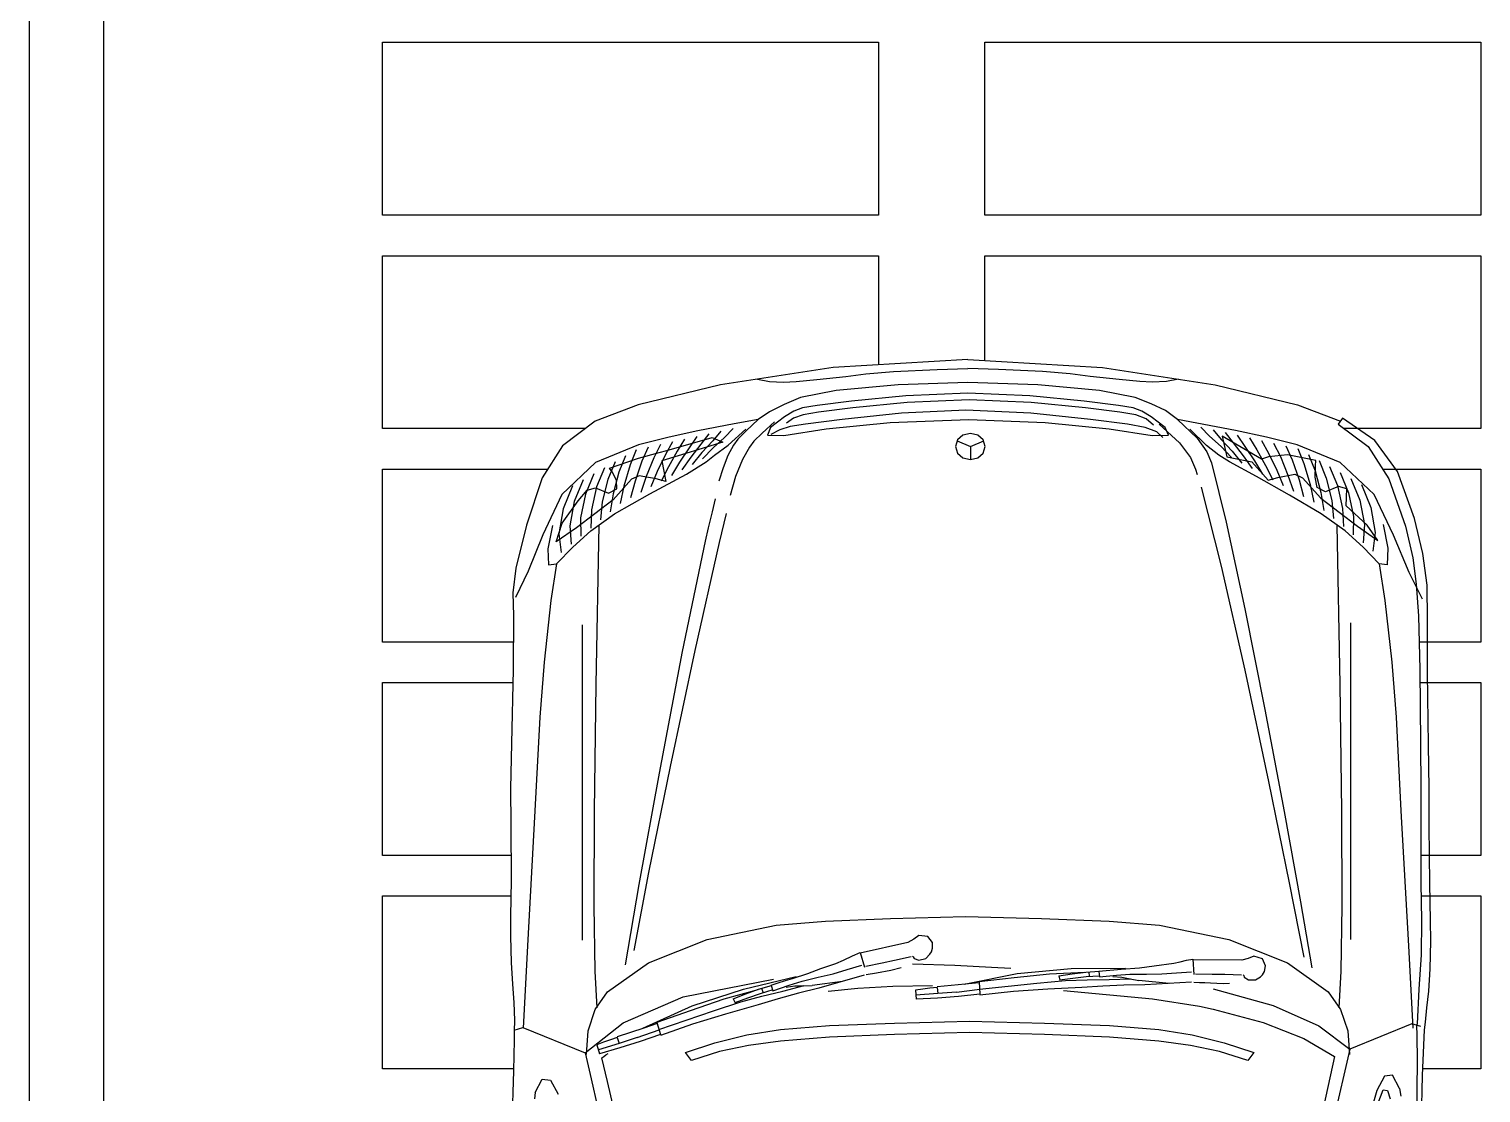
# Model space of a CAD drawing. Header units: millimetres. Extents: x 3923 to 4007, y 744 to 863.
# Drawn here: x 3950.91 to 3955.885, y 830.882 to 834.529 of the extents above; entities that cross this region are included whole.
import ezdxf

# ---------------------------------------------------------------- set-up
doc = ezdxf.new("R2010")
doc.units = ezdxf.units.MM
doc.layers.add('-HIDRO', color=8, linetype='Continuous')

# ---------------------------------------------------------------- blocks, each defined once
blk = doc.blocks.new('Austin Mini dessus')
at = {"color": 8, "flags": 128}
for points in [[(-0.2069, 3.765), (-0.1204, 3.7865)], [(-0.1204, 3.7865), (-0.0703, 3.7926)], [(-0.114, 3.7617), (-0.0609, 3.787)], [(-0.0703, 3.7926), (-0.0241, 3.7916)], [(-0.0241, 3.7916), (0.0842, 3.7922)], [(0.0842, 3.7922), (0.2332, 3.7952)], [(0.2332, 3.7952), (0.3237, 3.797)], [(0.3237, 3.797), (0.3971, 3.7966)], [(0.3971, 3.7966), (0.5088, 3.7962)], [(0.5088, 3.7962), (0.581, 3.797)], [(0.581, 3.797), (0.6212, 3.7976)], [(0.6212, 3.7976), (0.674, 3.7963)], [(0.674, 3.7963), (0.7177, 3.7934)], [(0.7177, 3.7934), (0.7547, 3.7905)], [(0.7547, 3.7905), (0.7913, 3.7892)], [(0.7913, 3.7892), (0.8117, 3.7899)], [(0.8107, 3.7898), (0.8054, 3.7722)], [(0.8117, 3.7899), (0.831, 3.7901)], [(0.831, 3.7901), (0.8924, 3.7915)], [(0.8924, 3.7915), (1.0016, 3.7949)], [(-0.302, 3.7337), (-0.2069, 3.765)], [(-0.1874, 3.7324), (-0.114, 3.7617)], [(0.18, 3.7384), (0.3684, 3.7483)], [(0.3684, 3.7483), (0.6405, 3.7634)], [(0.6405, 3.7634), (0.8064, 3.7721)], [(0.8054, 3.7722), (0.8566, 3.6469)], [(0.936, 3.7475), (0.9091, 3.7332)], [(0.936, 3.7475), (0.949, 3.7493)], [(-0.3667, 3.6929), (-0.302, 3.7337)], [(-0.269, 3.694), (-0.1874, 3.7324)], [(-0.2065, 3.713), (-0.1595, 3.7223)], [(-0.1595, 3.7223), (-0.127, 3.7206)], [(-0.127, 3.7206), (-0.1288, 3.7047)], [(-0.1288, 3.7047), (-0.0554, 3.7158)], [(-0.0554, 3.7158), (0.0688, 3.7297)], [(0.0688, 3.7297), (0.18, 3.7384)], [(0.9091, 3.7332), (0.9111, 3.717)], [(0.9111, 3.717), (0.9395, 3.7016)], [(-0.4163, 3.6266), (-0.3667, 3.6929)], [(-0.3332, 3.6261), (-0.269, 3.694)], [(-0.2862, 3.6722), (-0.24, 3.6915)], [(-0.2108, 3.6933), (-0.2557, 3.6613)], [(-0.24, 3.6915), (-0.1897, 3.6999)], [(-0.1734, 3.7051), (-0.2108, 3.6933)], [(-0.2018, 3.6646), (-0.1734, 3.7051)], [(-0.1897, 3.6999), (-0.152, 3.6952)], [(-0.1288, 3.7047), (-0.1629, 3.672)], [(-0.2983, 3.6509), (-0.2548, 3.669)], [(-0.2557, 3.6613), (-0.2776, 3.6432)], [(-0.2696, 3.6465), (-0.2217, 3.6563)], [(-0.2582, 3.5904), (-0.2018, 3.6646)], [(-0.2548, 3.669), (-0.2057, 3.6781)], [(-0.2217, 3.6563), (-0.1848, 3.6556)], [(-0.2057, 3.6781), (-0.1684, 3.6754)], [(-0.1629, 3.672), (-0.1958, 3.6357)], [(-0.4494, 3.54), (-0.4163, 3.6266)], [(-0.3103, 3.6295), (-0.2696, 3.6465)], [(-0.2844, 3.624), (-0.2378, 3.6344)], [(-0.2776, 3.6432), (-0.2819, 3.6262)], [(-0.2378, 3.6344), (-0.2012, 3.6358)], [(-0.1958, 3.6357), (-0.2299, 3.5876)], [(0.6296, 3.652), (-0.0059, 3.652)], [(0.1144, 3.6255), (0.369, 3.6287)], [(0.369, 3.6287), (0.5603, 3.6292)], [(0.5603, 3.6292), (0.6914, 3.6273)], [(0.6914, 3.6273), (0.7656, 3.6231)], [(0.769, 3.6265), (0.7337, 3.6018)], [(0.8118, 3.6411), (0.769, 3.6265)], [(0.8566, 3.6469), (0.7958, 3.5707)], [(0.8596, 3.6444), (0.8118, 3.6411)], [(0.8566, 3.6469), (0.909, 3.6348)], [(0.909, 3.6348), (1.0218, 3.609)], [(-0.3686, 3.5396), (-0.3332, 3.6261)], [(-0.3219, 3.5976), (-0.3417, 3.5395)], [(-0.3344, 3.5868), (-0.2992, 3.6015)], [(-0.3224, 3.6082), (-0.2844, 3.624)], [(-0.3144, 3.5923), (-0.3219, 3.5976)], [(-0.2992, 3.6015), (-0.2538, 3.6126)], [(-0.2819, 3.6262), (-0.2717, 3.5998)], [(-0.2717, 3.5998), (-0.28, 3.5832)], [(-0.2538, 3.6126), (-0.2177, 3.6161)], [(-0.2069, 3.6195), (0.1144, 3.6255)], [(0.7337, 3.6018), (0.675, 3.5196)], [(0.8299, 3.5961), (0.835, 3.6098)], [(0.835, 3.6098), (0.8402, 3.6233)], [(0.8372, 3.5784), (0.8502, 3.6203)], [(0.8402, 3.6233), (0.8582, 3.6183)], [(0.8462, 3.577), (0.8582, 3.6183)], [(0.8604, 3.6051), (0.8577, 3.6008)], [(0.8634, 3.6093), (0.8604, 3.6051)], [(0.8666, 3.6133), (0.8634, 3.6093)], [(0.9143, 3.6021), (0.8666, 3.6133)], [(1.0183, 3.578), (0.9143, 3.6021)], [(-0.3465, 3.5655), (-0.3139, 3.579)], [(-0.3287, 3.5566), (-0.2858, 3.5689)], [(-0.2975, 3.5839), (-0.3144, 3.5923)], [(-0.3139, 3.579), (-0.2698, 3.5907)], [(-0.2994, 3.5535), (-0.2582, 3.5904)], [(-0.28, 3.5832), (-0.2975, 3.5839)], [(-0.2858, 3.5689), (-0.2505, 3.5765)], [(-0.2299, 3.5876), (-0.2701, 3.5169)], [(-0.2698, 3.5907), (-0.2341, 3.5963)], [(0.7958, 3.5707), (0.7435, 3.4498)], [(0.8151, 3.5556), (0.8242, 3.5824)], [(0.8252, 3.5824), (0.8299, 3.5961)], [(0.8252, 3.5824), (0.8372, 3.5784)], [(0.8257, 3.5419), (0.8372, 3.5784)], [(0.8334, 3.5361), (0.8462, 3.577)], [(-0.4897, 3.3744), (-0.4494, 3.54)], [(-0.3843, 3.4776), (-0.3686, 3.5396)], [(-0.3585, 3.5441), (-0.3287, 3.5566)], [(-0.3417, 3.5395), (-0.3534, 3.4979)], [(-0.3356, 3.5327), (-0.2955, 3.5465)], [(-0.3066, 3.538), (-0.2994, 3.5535)], [(-0.2955, 3.5465), (-0.2617, 3.5558)], [(0.4929, 3.5192), (0.6502, 3.5491)], [(0.517, 3.5386), (0.6793, 3.5662)], [(0.8063, 3.5287), (0.8151, 3.5556)], [(0.8257, 3.5419), (0.8097, 3.4979)], [(-0.3639, 3.5197), (-0.3356, 3.5327)], [(-0.3424, 3.5089), (-0.3051, 3.524)], [(-0.3148, 3.5016), (-0.2843, 3.5144)], [(-0.2701, 3.5169), (-0.3098, 3.443)], [(-0.3001, 3.5036), (-0.3066, 3.538)], [(-0.3051, 3.524), (-0.273, 3.5351)], [(0.2791, 3.4759), (0.4929, 3.5192)], [(0.2925, 3.4981), (0.517, 3.5386)], [(0.675, 3.5196), (0.6278, 3.4015)], [(0.8067, 3.5309), (0.7615, 3.4315)], [(0.7972, 3.5019), (0.8063, 3.5287)], [(0.8192, 3.4954), (0.8334, 3.5361)], [(-0.3572, 3.4821), (-0.3836, 3.3914)], [(-0.3746, 3.4709), (-0.3493, 3.4851)], [(-0.374, 3.3698), (-0.3363, 3.4925)], [(-0.3693, 3.4953), (-0.3424, 3.5089)], [(-0.3534, 3.4979), (-0.3572, 3.4821)], [(-0.3493, 3.4851), (-0.3148, 3.5016)], [(-0.3363, 3.4925), (-0.2946, 3.4845)], [(-0.3244, 3.4792), (-0.2956, 3.4936)], [(-0.2946, 3.4845), (-0.3001, 3.5036)], [(0.0478, 3.4514), (0.2925, 3.4981)], [(0.7718, 3.4351), (0.7952, 3.5024)], [(0.8092, 3.4984), (0.7905, 3.4435)], [(0.7952, 3.5024), (0.8192, 3.4954)], [(0.7985, 3.4305), (0.8212, 3.4949)], [(-0.3968, 3.4202), (-0.3843, 3.4776)], [(-0.38, 3.4466), (-0.3561, 3.4613)], [(-0.363, 3.4375), (-0.3341, 3.4567)], [(-0.3561, 3.4613), (-0.3244, 3.4792)], [(-0.3437, 3.4343), (-0.3181, 3.4522)], [(-0.3341, 3.4567), (-0.3068, 3.4729)], [(-0.1749, 3.4052), (0.0478, 3.4514)], [(0.0453, 3.4261), (0.2791, 3.4759)], [(-0.3854, 3.4222), (-0.363, 3.4375)], [(-0.3698, 3.4136), (-0.3437, 3.4343)], [(-0.3534, 3.4119), (-0.3294, 3.4315)], [(-0.3098, 3.443), (-0.3346, 3.403)], [(-0.172, 3.3767), (0.0453, 3.4261)], [(0.7435, 3.4498), (0.7081, 3.2674)], [(0.7615, 3.4315), (0.7277, 3.3278)], [(0.7484, 3.3675), (0.7718, 3.4351)], [(0.7905, 3.4435), (0.7715, 3.3887)], [(0.7785, 3.3642), (0.7985, 3.4305)], [(0.8558, 3.4451), (0.8359, 3.3854)], [(0.8536, 3.3763), (0.8715, 3.4329)], [(0.8715, 3.4329), (0.8558, 3.4451)], [(-0.4112, 3.3468), (-0.3968, 3.4202)], [(-0.3908, 3.3978), (-0.3698, 3.4136)], [(-0.3767, 3.3898), (-0.3534, 3.4119)], [(-0.363, 3.3894), (-0.3407, 3.4108)], [(-0.3346, 3.403), (-0.3481, 3.3863)], [(-0.2335, 3.3912), (-0.2013, 3.399)], [(-0.2013, 3.399), (-0.1749, 3.4052)], [(0.6278, 3.4015), (0.5988, 3.2619)], [(-0.5243, 3.1472), (-0.4897, 3.3744)], [(-0.4015, 3.349), (-0.3836, 3.366)], [(-0.3961, 3.3734), (-0.3767, 3.3898)], [(-0.3836, 3.3914), (-0.374, 3.3698)], [(-0.3836, 3.366), (-0.363, 3.3894)], [(-0.3481, 3.3863), (-0.3679, 3.3589)], [(-0.347, 3.3593), (-0.3226, 3.369)], [(-0.3226, 3.369), (-0.2958, 3.3774)], [(-0.2599, 3.3851), (-0.2335, 3.3912)], [(-0.2307, 3.363), (-0.2112, 3.3675)], [(-0.2112, 3.3675), (-0.1915, 3.3721)], [(-0.1915, 3.3721), (-0.172, 3.3767)], [(0.7293, 3.299), (0.7484, 3.3675)], [(0.7715, 3.3887), (0.7537, 3.3335)], [(0.7597, 3.2985), (0.7785, 3.3642)], [(0.8359, 3.3854), (0.8202, 3.3211)], [(0.8415, 3.3179), (0.8536, 3.3763)], [(-0.4198, 3.2983), (-0.4112, 3.3468)], [(-0.3679, 3.3589), (-0.4003, 3.3232)], [(-0.397, 3.3226), (-0.3805, 3.3391)], [(-0.3805, 3.3391), (-0.3683, 3.348)], [(-0.3683, 3.348), (-0.347, 3.3593)], [(-0.339, 3.3298), (-0.3048, 3.3438)], [(-0.3048, 3.3438), (-0.2667, 3.355)], [(0.7472, 3.3485), (0.7374, 3.3232)], [(0.7462, 3.3202), (0.7557, 3.3455)], [(0.7472, 3.3485), (0.7557, 3.345)], [(-0.4198, 3.2983), (-0.397, 3.3226)], [(-0.3926, 3.2902), (-0.3764, 3.3069)], [(-0.3764, 3.3069), (-0.3644, 3.3161)], [(-0.3644, 3.3161), (-0.339, 3.3298)], [(0.7277, 3.3278), (0.7023, 3.2216)], [(0.7374, 3.3232), (0.728, 3.2975)], [(0.7371, 3.2944), (0.7462, 3.3202)], [(0.7537, 3.3335), (0.7422, 3.2911)], [(0.8202, 3.3211), (0.8092, 3.2537)], [(0.8325, 3.2537), (0.8415, 3.3179)], [(-0.5014, 3.3001), (-0.4965, 3.2759)], [(-0.4965, 3.2759), (-0.4951, 3.2474)], [(-0.4498, 3.2462), (-0.435, 3.2757)], [(-0.435, 3.2757), (-0.4198, 3.2983)], [(-0.415, 3.2655), (-0.3926, 3.2902)], [(-0.4036, 3.2735), (-0.3881, 3.2799)], [(-0.3881, 3.2799), (-0.3879, 3.2469)], [(0.728, 3.2975), (0.7203, 3.2716)], [(0.7263, 3.2915), (0.7353, 3.2885)], [(0.7293, 3.2686), (0.7371, 3.2944)], [(0.7422, 3.2911), (0.7318, 3.2485)], [(0.7478, 3.258), (0.7597, 3.2985)], [(-0.4951, 3.2474), (-0.4961, 3.222)], [(-0.4251, 3.2451), (-0.4036, 3.2735)], [(-0.4054, 3.2337), (-0.3992, 3.255)], [(-0.3879, 3.2469), (-0.4009, 3.1615)], [(-0.3992, 3.255), (-0.3897, 3.273)], [(0.5988, 3.2619), (0.5909, 3.1628)], [(0.7153, 3.258), (0.7105, 3.2437)], [(0.7198, 3.2721), (0.7153, 3.258)], [(0.7313, 3.2686), (0.72, 3.2361)], [(0.7208, 3.2721), (0.7313, 3.2686)], [(0.7318, 3.2485), (0.7208, 3.2061)], [(0.7361, 3.2172), (0.7478, 3.258)], [(0.8092, 3.2537), (0.8014, 3.1546)], [(0.8246, 3.1546), (0.8325, 3.2537)], [(-0.4961, 3.222), (-0.5002, 3.1805)], [(-0.4642, 3.2131), (-0.4498, 3.2462)], [(-0.4433, 3.2092), (-0.4368, 3.2263)], [(-0.4368, 3.2263), (-0.4251, 3.2451)], [(-0.4292, 3.2081), (-0.4223, 3.2271)], [(-0.4223, 3.2271), (-0.4123, 3.2411)], [(-0.4102, 3.2033), (-0.4054, 3.2337)], [(0.7063, 3.2296), (0.6964, 3.1985)], [(0.7105, 3.2437), (0.7063, 3.2296)], [(0.72, 3.2361), (0.7116, 3.2101)], [(0.7215, 3.2248), (0.721, 3.2072)], [(0.7243, 3.2421), (0.7215, 3.2248)], [(0.7263, 3.1761), (0.7361, 3.2172)], [(-0.4783, 3.1411), (-0.4642, 3.2131)], [(-0.4482, 3.1794), (-0.4433, 3.2092)], [(-0.4345, 3.1767), (-0.4292, 3.2081)], [(-0.42, 3.129), (-0.4102, 3.2033)], [(0.6964, 3.1985), (0.6864, 3.1723)], [(0.7116, 3.2101), (0.7041, 3.1774)], [(0.7123, 3.1286), (0.7203, 3.1896)], [(0.721, 3.2072), (0.7203, 3.1896)], [(-0.5002, 3.1805), (-0.5068, 3.1221)], [(-0.457, 3.1102), (-0.4482, 3.1794)], [(-0.4433, 3.1075), (-0.4345, 3.1767)], [(-0.4009, 3.1615), (-0.4139, 3.0323)], [(0.5909, 3.1628), (0.5858, 3.0317)], [(0.6864, 3.1723), (0.6761, 3.1418)], [(0.7041, 3.1774), (0.6969, 3.1476)], [(0.6998, 3.0852), (0.7263, 3.1761)], [(-0.5405, 2.876), (-0.5243, 3.1472)], [(-0.4897, 3.0166), (-0.4783, 3.1411)], [(0.6761, 3.1418), (0.6698, 3.1266)], [(0.6969, 3.1476), (0.6884, 3.1193)], [(0.7318, 3.1572), (0.726, 3.0977)], [(0.8014, 3.1546), (0.7962, 3.0235)], [(0.8194, 3.0235), (0.8246, 3.1546)], [(-0.5068, 3.1221), (-0.5121, 3.0818)], [(-0.4678, 3.0008), (-0.457, 3.1102)], [(-0.4541, 2.9981), (-0.4433, 3.1075)], [(-0.4326, 3.01), (-0.42, 3.129)], [(0.6607, 3.1082), (0.6538, 3.0932)], [(0.6698, 3.1266), (0.6607, 3.1082)], [(0.6884, 3.1193), (0.6795, 3.0899)], [(-0.5121, 3.0818), (-0.5164, 3.0261)], [(0.6338, 2.997), (0.6553, 3.0927)], [(0.6538, 3.0932), (0.6836, 3.0845)], [(0.6818, 3.0817), (0.6747, 3.0485)], [(0.6957, 3.0601), (0.6993, 3.0807)], [(0.726, 3.0977), (0.7219, 3.0275)], [(0.6747, 3.0485), (0.6693, 3.0237)], [(0.6902, 3.0313), (0.6957, 3.0601)], [(-0.5164, 3.0261), (-0.5207, 2.9376)], [(-0.4943, 2.876), (-0.4897, 3.0166)], [(-0.4139, 3.0323), (-0.4198, 2.8742)], [(0.5858, 3.0317), (0.5818, 2.8809)], [(0.6693, 3.0237), (0.6625, 2.9905)], [(0.6853, 3.0102), (0.6902, 3.0313)], [(0.7219, 3.0275), (0.7205, 2.9476)], [(0.7962, 3.0235), (0.7923, 2.8727)], [(0.8155, 2.8727), (0.8194, 3.0235)], [(-0.473, 2.876), (-0.4678, 3.0008)], [(-0.4594, 2.8733), (-0.4541, 2.9981)], [(-0.4389, 2.8801), (-0.4326, 3.01)], [(0.6202, 2.9747), (0.6273, 2.9847)], [(0.6273, 2.9847), (0.6338, 2.997)], [(0.6618, 2.9878), (0.6631, 2.986)], [(0.6631, 2.986), (0.6661, 2.9845)], [(0.6661, 2.9845), (0.6693, 2.9748)], [(0.677, 2.9877), (0.6796, 2.9022)], [(0.6221, 2.9567), (0.6202, 2.9747)], [(0.6341, 2.9475), (0.6221, 2.9567)], [(0.6662, 2.9608), (0.6577, 2.9524)], [(0.6693, 2.9748), (0.6662, 2.9608)], [(0.7259, 2.9524), (0.7277, 2.9669)], [(0.7277, 2.9669), (0.7297, 2.9812)], [(0.7297, 2.9812), (0.7484, 2.9804)], [(0.7369, 2.9367), (0.7402, 2.9806)], [(0.7461, 2.9374), (0.7484, 2.9804)], [(-0.5207, 2.9376), (-0.5227, 2.876)], [(0.6455, 2.9473), (0.6341, 2.9475)], [(0.6529, 2.9495), (0.6455, 2.9473)], [(0.6577, 2.9524), (0.6529, 2.9495)], [(0.7205, 2.9096), (0.7234, 2.9377)], [(0.7244, 2.9379), (0.7259, 2.9524)], [(0.7244, 2.9379), (0.7369, 2.9367)], [(0.7339, 2.8986), (0.7369, 2.9367)], [(0.7427, 2.8947), (0.7461, 2.9374)], [(-0.3881, 2.8859), (-0.3786, 2.8967)], [(-0.3786, 2.8967), (-0.3653, 2.9008)], [(-0.3767, 2.8977), (-0.3653, 2.8708)], [(-0.3653, 2.9008), (-0.352, 2.8967)], [(-0.352, 2.8967), (-0.3425, 2.8859)], [(0.6796, 2.9022), (0.6837, 2.8284)], [(0.718, 2.8814), (0.7205, 2.9096)], [(0.7339, 2.8986), (0.7283, 2.8522)], [(-0.5405, 2.876), (-0.5243, 2.6047)], [(-0.5207, 2.8143), (-0.5227, 2.876)], [(-0.4897, 2.7353), (-0.4943, 2.876)], [(-0.4678, 2.7512), (-0.473, 2.876)], [(-0.4541, 2.7484), (-0.4594, 2.8733)], [(-0.4326, 2.7495), (-0.4389, 2.8801)], [(-0.4198, 2.8742), (-0.4139, 2.72)], [(-0.3917, 2.8708), (-0.3881, 2.8859)], [(-0.3881, 2.8557), (-0.3917, 2.8708)], [(-0.3653, 2.8708), (-0.3767, 2.844)], [(-0.3653, 2.8708), (-0.3389, 2.8708)], [(-0.3425, 2.8859), (-0.3389, 2.8708)], [(-0.3389, 2.8708), (-0.3425, 2.8557)], [(0.5818, 2.8809), (0.5858, 2.7275)], [(0.7179, 2.8836), (0.6962, 2.7767)], [(0.7152, 2.8533), (0.718, 2.8814)], [(0.7381, 2.8519), (0.7427, 2.8947)], [(0.7923, 2.8727), (0.7962, 2.7218)], [(0.8194, 2.7218), (0.8155, 2.8727)], [(-0.3786, 2.845), (-0.3881, 2.8557)], [(-0.3653, 2.8409), (-0.3786, 2.845)], [(-0.352, 2.845), (-0.3653, 2.8409)], [(-0.3425, 2.8557), (-0.352, 2.845)], [(0.7054, 2.7825), (0.7131, 2.8533)], [(0.7131, 2.8533), (0.7381, 2.8519)], [(0.7277, 2.8526), (0.7218, 2.7949)], [(0.7325, 2.784), (0.7401, 2.8518)], [(-0.5164, 2.7259), (-0.5207, 2.8143)], [(0.6837, 2.8284), (0.6857, 2.7893)], [(0.6979, 2.7113), (0.7054, 2.7825)], [(0.7218, 2.7949), (0.7156, 2.7372)], [(0.7279, 2.7148), (0.7325, 2.784)], [(-0.457, 2.6417), (-0.4678, 2.7512)], [(-0.42, 2.6293), (-0.4326, 2.7495)], [(0.6962, 2.7767), (0.6866, 2.668)], [(-0.5121, 2.6701), (-0.5164, 2.7259)], [(-0.4783, 2.6109), (-0.4897, 2.7353)], [(-0.4433, 2.639), (-0.4541, 2.7484)], [(-0.4139, 2.72), (-0.4009, 2.5911)], [(0.5858, 2.7275), (0.5909, 2.5917)], [(0.7156, 2.7372), (0.7107, 2.6794)], [(0.7962, 2.7218), (0.8014, 2.5907)], [(0.8246, 2.5907), (0.8194, 2.7218)], [(0.6946, 2.6403), (0.6979, 2.7113)], [(0.701, 2.6926), (0.6971, 2.6657)], [(0.701, 2.6926), (0.7101, 2.6911)], [(0.7063, 2.6647), (0.71, 2.6915)], [(0.7244, 2.6467), (0.7279, 2.7148)], [(-0.5068, 2.6299), (-0.5121, 2.6701)], [(0.6866, 2.668), (0.6857, 2.5588)], [(0.6971, 2.6657), (0.6937, 2.6386)], [(0.7033, 2.6376), (0.7063, 2.6647)], [(0.7107, 2.6794), (0.709, 2.6356)], [(0.731, 2.6835), (0.7474, 2.5042)], [(-0.4482, 2.5725), (-0.457, 2.6417)], [(-0.4345, 2.5698), (-0.4433, 2.639)], [(0.6937, 2.6386), (0.692, 2.6115)], [(0.6934, 2.6323), (0.7028, 2.6314)], [(0.7015, 2.6106), (0.7033, 2.6376)], [(0.709, 2.6356), (0.7085, 2.5917)], [(0.7219, 2.6045), (0.7244, 2.6467)], [(-0.5243, 2.6047), (-0.4897, 2.3776)], [(-0.5002, 2.5714), (-0.5068, 2.6299)], [(-0.4642, 2.5388), (-0.4783, 2.6109)], [(-0.4102, 2.5543), (-0.42, 2.6293)], [(0.6914, 2.6119), (0.6903, 2.5972)], [(0.6924, 2.6121), (0.7034, 2.6111)], [(0.7034, 2.6111), (0.6997, 2.5769)], [(0.7197, 2.5621), (0.7219, 2.6045)], [(-0.4009, 2.5911), (-0.3879, 2.5051)], [(0.5909, 2.5917), (0.5988, 2.49)], [(0.689, 2.5822), (0.6878, 2.5675)], [(0.6903, 2.5972), (0.689, 2.5822)], [(0.6997, 2.5769), (0.6975, 2.5497)], [(0.7026, 2.5837), (0.7038, 2.5662)], [(0.7085, 2.5917), (0.7072, 2.5478)], [(0.8014, 2.5907), (0.8092, 2.4916)], [(0.8325, 2.4916), (0.8246, 2.5907)], [(-0.4961, 2.5299), (-0.5002, 2.5714)], [(-0.4433, 2.5428), (-0.4482, 2.5725)], [(-0.429, 2.5374), (-0.4345, 2.5698)], [(-0.4038, 2.5192), (-0.4102, 2.5543)], [(0.6878, 2.5675), (0.6847, 2.5306)], [(0.6975, 2.5497), (0.6975, 2.5161)], [(0.7038, 2.5662), (0.7072, 2.5489)], [(0.7072, 2.5489), (0.7105, 2.5317)], [(0.7193, 2.5199), (0.7197, 2.5621)], [(-0.4951, 2.5046), (-0.4961, 2.5299)], [(-0.4511, 2.5067), (-0.4642, 2.5388)], [(-0.4368, 2.5257), (-0.4433, 2.5428)], [(-0.4251, 2.5069), (-0.4368, 2.5257)], [(-0.4211, 2.5171), (-0.429, 2.5374)], [(-0.4082, 2.5023), (-0.4211, 2.5171)], [(-0.3951, 2.4956), (-0.4038, 2.5192)], [(0.6847, 2.5306), (0.6807, 2.5008)], [(0.6975, 2.5161), (0.6972, 2.4854)], [(0.7164, 2.4705), (0.7105, 2.5317)], [(0.714, 2.4253), (0.7193, 2.5199)], [(-0.4965, 2.4761), (-0.4951, 2.5046)], [(-0.4377, 2.4782), (-0.4511, 2.5067)], [(-0.4036, 2.4784), (-0.4251, 2.5069)], [(-0.4106, 2.4907), (-0.373, 2.4496)], [(-0.3837, 2.4832), (-0.3951, 2.4956)], [(-0.3879, 2.5051), (-0.3881, 2.472)], [(0.5988, 2.49), (0.6278, 2.3505)], [(0.6807, 2.5008), (0.6754, 2.4613)], [(0.7474, 2.5042), (0.7622, 2.4097)], [(0.8092, 2.4916), (0.8202, 2.4242)], [(0.8415, 2.4274), (0.8325, 2.4916)], [(-0.5014, 2.4519), (-0.4965, 2.4761)], [(-0.4198, 2.4536), (-0.4377, 2.4782)], [(-0.3881, 2.472), (-0.4036, 2.4784)], [(0.6754, 2.4613), (0.673, 2.4486)], [(0.6972, 2.4854), (0.6952, 2.456)], [(-0.4198, 2.4536), (-0.3822, 2.4143)], [(-0.4126, 2.4151), (-0.4198, 2.4536)], [(-0.3677, 2.3955), (-0.4003, 2.4288)], [(-0.373, 2.4496), (-0.3435, 2.4277)], [(-0.3435, 2.4277), (-0.32, 2.4176)], [(0.6699, 2.4354), (0.6674, 2.4227)], [(0.673, 2.4486), (0.6699, 2.4354)], [(0.6952, 2.456), (0.6932, 2.4254)], [(-0.3975, 2.3367), (-0.4126, 2.4151)], [(-0.4043, 2.4065), (-0.3863, 2.3895)], [(-0.3822, 2.4143), (-0.3546, 2.3944)], [(-0.32, 2.4176), (-0.3092, 2.4141)], [(-0.2838, 2.4064), (-0.1243, 2.3655)], [(0.6674, 2.4227), (0.6984, 2.421)], [(0.6695, 2.3245), (0.669, 2.4226)], [(0.6972, 2.4178), (0.6978, 2.3839)], [(0.715, 2.4096), (0.7145, 2.4208)], [(0.7153, 2.3984), (0.715, 2.4096)], [(0.7156, 2.3872), (0.7153, 2.3984)], [(0.7622, 2.4097), (0.7686, 2.3821)], [(0.8202, 2.4242), (0.8359, 2.3599)], [(0.8536, 2.369), (0.8415, 2.4274)], [(-0.4897, 2.3776), (-0.4494, 2.2119)], [(-0.3989, 2.3821), (-0.3794, 2.3657)], [(-0.3863, 2.3895), (-0.3657, 2.3661)], [(-0.3478, 2.3704), (-0.3677, 2.3955)], [(-0.3546, 2.3944), (-0.3323, 2.3856)], [(-0.3346, 2.3489), (-0.3478, 2.3704)], [(-0.3323, 2.3856), (-0.2128, 2.3556)], [(0.6978, 2.3839), (0.6981, 2.3586)], [(0.7163, 2.3745), (0.7156, 2.3872)], [(0.717, 2.3616), (0.7163, 2.3745)], [(0.7276, 2.3821), (0.761, 2.261)], [(0.7686, 2.3821), (0.7952, 2.2812)], [(0.8715, 2.3124), (0.8536, 2.369)], [(-0.3935, 2.3577), (-0.3726, 2.3419)], [(-0.3864, 2.3641), (-0.3443, 2.3544)], [(-0.3402, 2.2847), (-0.3864, 2.3641)], [(-0.3794, 2.3657), (-0.3561, 2.3436)], [(-0.3726, 2.3419), (-0.3464, 2.3212)], [(-0.3657, 2.3661), (-0.3434, 2.3447)], [(-0.3561, 2.3436), (-0.3321, 2.324)], [(-0.3443, 2.3544), (-0.3348, 2.3038)], [(-0.3048, 2.2947), (-0.3346, 2.3489)], [(-0.2128, 2.3556), (-0.0386, 2.3181)], [(-0.1243, 2.3655), (0.085, 2.3182)], [(0.6278, 2.3505), (0.675, 2.2324)], [(0.6981, 2.3586), (0.6989, 2.3247)], [(0.7167, 2.349), (0.717, 2.3616)], [(0.8359, 2.3599), (0.8558, 2.3002)], [(-0.3843, 2.2744), (-0.3975, 2.3367)], [(-0.3881, 2.3334), (-0.3657, 2.3181)], [(-0.3657, 2.3181), (-0.3368, 2.2988)], [(-0.3464, 2.3212), (-0.3209, 2.3033)], [(-0.0386, 2.3181), (0.1643, 2.2777)], [(0.085, 2.3182), (0.3093, 2.2706)], [(0.6613, 2.2997), (0.6659, 2.3111)], [(0.6659, 2.3111), (0.6695, 2.3245)], [(0.6989, 2.3218), (0.7006, 2.3204)], [(0.7006, 2.3204), (0.7038, 2.3197)], [(0.7038, 2.3197), (0.7091, 2.3109)], [(0.7091, 2.3109), (0.7093, 2.2966)], [(0.8558, 2.3002), (0.8715, 2.3124)], [(-0.3827, 2.309), (-0.3589, 2.2942)], [(-0.3774, 2.2846), (-0.352, 2.2704)], [(-0.3589, 2.2942), (-0.3272, 2.2763)], [(-0.3449, 2.2704), (-0.3402, 2.2847)], [(-0.3368, 2.2988), (-0.3096, 2.2826)], [(-0.3348, 2.3038), (-0.2973, 2.271)], [(-0.2675, 2.228), (-0.3048, 2.2947)], [(0.6672, 2.2826), (0.6613, 2.2997)], [(0.6809, 2.2764), (0.6672, 2.2826)], [(0.6988, 2.2826), (0.6921, 2.2787)], [(0.7029, 2.2864), (0.6988, 2.2826)], [(0.7093, 2.2966), (0.7029, 2.2864)], [(-0.3686, 2.2124), (-0.3843, 2.2744)], [(-0.372, 2.2602), (-0.3452, 2.2466)], [(-0.352, 2.2704), (-0.3175, 2.2539)], [(-0.3489, 2.2319), (-0.3449, 2.2704)], [(-0.3272, 2.2763), (-0.2983, 2.2619)], [(-0.3175, 2.2539), (-0.287, 2.2412)], [(-0.2973, 2.271), (-0.3028, 2.2519)], [(0.1643, 2.2777), (0.3699, 2.2387)], [(0.3093, 2.2706), (0.5139, 2.2288)], [(0.6921, 2.2787), (0.6809, 2.2764)], [(0.761, 2.261), (0.8021, 2.1691)], [(0.7952, 2.2812), (0.8271, 2.1996)], [(-0.3666, 2.2358), (-0.3383, 2.2228)], [(-0.3375, 2.1754), (-0.3489, 2.2319)], [(-0.3452, 2.2466), (-0.3079, 2.2315)], [(-0.3383, 2.2228), (-0.2982, 2.209)], [(-0.3028, 2.2519), (-0.3094, 2.2175)], [(-0.3079, 2.2315), (-0.2757, 2.2204)], [(-0.2299, 2.1644), (-0.2675, 2.228)], [(0.3699, 2.2387), (0.552, 2.2057)], [(0.5139, 2.2288), (0.6638, 2.199)], [(0.675, 2.2324), (0.7337, 2.1502)], [(0.8634, 2.1376), (1.3706, 2.2486)], [(-0.4494, 2.2119), (-0.4163, 2.1254)], [(-0.3332, 2.1259), (-0.3686, 2.2124)], [(-0.3612, 2.2114), (-0.3315, 2.199)], [(-0.3315, 2.199), (-0.2886, 2.1866)], [(-0.3094, 2.2175), (-0.3021, 2.202)], [(-0.3021, 2.202), (-0.261, 2.1651)], [(-0.2982, 2.209), (-0.2645, 2.1997)], [(0.552, 2.2057), (0.6848, 2.1831)], [(0.8271, 2.1996), (0.8634, 2.1376)], [(-0.3492, 2.1901), (-0.3167, 2.1765)], [(-0.3267, 2.1761), (-0.3375, 2.1754)], [(-0.3372, 2.1687), (-0.3019, 2.154)], [(-0.3036, 2.1762), (-0.3267, 2.1761)], [(-0.3167, 2.1765), (-0.2725, 2.1648)], [(-0.2827, 2.1724), (-0.3036, 2.1762)], [(-0.2886, 2.1866), (-0.2532, 2.179)], [(-0.2744, 2.1557), (-0.2827, 2.1724)], [(-0.2725, 2.1648), (-0.2368, 2.1592)], [(-0.261, 2.1651), (-0.2046, 2.0909)], [(-0.1958, 2.1163), (-0.2299, 2.1644)], [(0.8021, 2.1691), (0.849, 2.1068)], [(-0.3251, 2.1474), (-0.2871, 2.1315)], [(-0.3019, 2.154), (-0.2565, 2.1429)], [(-0.2847, 2.1294), (-0.2744, 2.1557)], [(-0.2565, 2.1429), (-0.2204, 2.1395)], [(0.7337, 2.1502), (0.769, 2.1254)], [(0.9014, 2.1189), (1.0142, 2.1447)], [(-0.4226, 2.1216), (-0.4101, 2.1302)], [(-0.3778, 2.0561), (-0.4226, 2.1216)], [(-0.4101, 2.1302), (-0.3656, 2.0699)], [(-0.269, 2.0579), (-0.3332, 2.1259)], [(-0.3131, 2.126), (-0.2723, 2.109)], [(-0.2871, 2.1315), (-0.2405, 2.1211)], [(-0.2803, 2.1124), (-0.2847, 2.1294)], [(-0.2456, 2.1137), (-0.2803, 2.1124)], [(-0.2723, 2.109), (-0.2245, 2.0993)], [(-0.2071, 2.072), (-0.2456, 2.1137)], [(-0.2405, 2.1211), (-0.204, 2.1197)], [(-0.2069, 2.1325), (0.1144, 2.1265)], [(-0.1629, 2.08), (-0.1958, 2.1163)], [(0.1144, 2.1265), (0.369, 2.1233)], [(0.369, 2.1233), (0.5603, 2.1227)], [(0.5603, 2.1227), (0.6914, 2.1247)], [(0.6914, 2.1247), (0.7656, 2.1289)], [(0.769, 2.1254), (0.8118, 2.1109)], [(0.7979, 1.9816), (0.849, 2.1068)], [(0.8118, 2.1109), (0.8596, 2.1076)], [(0.849, 2.1068), (0.9014, 2.1189)], [(-0.301, 2.1047), (-0.2575, 2.0865)], [(-0.289, 2.0833), (-0.2428, 2.064)], [(-0.2575, 2.0865), (-0.2084, 2.0774)], [(-0.2245, 2.0993), (-0.1876, 2.0999)], [(-0.2084, 2.0774), (-0.1711, 2.0801)], [(-0.2046, 2.0909), (-0.1762, 2.0504)], [(-0.1288, 2.0473), (-0.1629, 2.08)], [(0.6276, 2.1045), (-0.0104, 2.1045)], [(-0.3153, 2.0107), (-0.3778, 2.0561)], [(-0.3656, 2.0699), (-0.3005, 2.0279)], [(-0.1866, 2.0184), (-0.269, 2.0579)], [(-0.2428, 2.064), (-0.1924, 2.0556)], [(-0.1762, 2.0504), (-0.2071, 2.072)], [(-0.1924, 2.0556), (-0.1547, 2.0604)], [(-0.1288, 2.0473), (-0.0554, 2.0362)], [(-0.1273, 2.0313), (-0.1288, 2.0473)], [(0.9036, 2.0367), (0.932, 2.0521)], [(0.959, 2.0503), (0.9308, 2.0393)], [(0.932, 2.0521), (0.9769, 2.0648)], [(-0.3005, 2.0279), (-0.2047, 1.9948)], [(-0.2082, 2.0394), (-0.1605, 2.0298)], [(-0.1118, 1.9868), (-0.1866, 2.0184)], [(-0.1605, 2.0298), (-0.1273, 2.0313)], [(-0.0554, 2.0362), (0.0688, 2.0223)], [(0.0688, 2.0223), (0.18, 2.0136)], [(0.9015, 2.0205), (0.9036, 2.0367)], [(0.9284, 2.0063), (0.9015, 2.0205)], [(0.9308, 2.0393), (0.932, 2.031)], [(0.932, 2.031), (0.9488, 2.0255)], [(-0.2203, 1.9763), (-0.3153, 2.0107)], [(-0.2047, 1.9948), (-0.141, 1.9797)], [(0.18, 2.0136), (0.3684, 2.0036)], [(0.3684, 2.0036), (0.6405, 1.9886)], [(0.9284, 2.0063), (0.9435, 2.0041)], [(-0.1499, 1.9594), (-0.2203, 1.9763)], [(-0.141, 1.9797), (-0.088, 1.9728)], [(-0.0578, 1.9603), (-0.1118, 1.9868)], [(-0.088, 1.9728), (-0.0243, 1.9685)], [(-0.0243, 1.9685), (0.084, 1.9658)], [(0.084, 1.9658), (0.2331, 1.9643)], [(0.2331, 1.9643), (0.3237, 1.9638)], [(0.3237, 1.9638), (0.3991, 1.9639)], [(0.3991, 1.9639), (0.5144, 1.9637)], [(0.5144, 1.9637), (0.5887, 1.9626)], [(0.5887, 1.9626), (0.6591, 1.9627)], [(0.6405, 1.9886), (0.8064, 1.9798)], [(0.6591, 1.9627), (0.7278, 1.9679)], [(0.7278, 1.9679), (0.7981, 1.971)], [(0.8032, 1.9639), (0.7979, 1.9816)], [(0.7981, 1.971), (0.7996, 1.9716)], [(0.7996, 1.9716), (0.8012, 1.972)], [(0.8012, 1.972), (0.803, 1.9721)], [(0.803, 1.9721), (0.8187, 1.9717)], [(0.8187, 1.9717), (0.8745, 1.9713)], [(0.902, 1.9603), (0.8406, 1.9574)], [(0.8745, 1.9713), (0.9836, 1.9722)], [(0.9918, 1.9626), (0.902, 1.9603)], [(-0.0857, 1.9511), (-0.1499, 1.9594)], [(-0.0153, 1.9503), (-0.0857, 1.9511)], [(0.0907, 1.9502), (-0.0153, 1.9503)], [(0.2354, 1.9481), (0.0907, 1.9502)], [(0.3237, 1.9468), (0.2354, 1.9481)], [(0.3994, 1.9465), (0.3237, 1.9468)], [(0.5154, 1.9455), (0.3994, 1.9465)], [(0.5899, 1.9439), (0.5154, 1.9455)], [(0.6316, 1.9433), (0.5899, 1.9439)], [(0.6869, 1.9446), (0.6316, 1.9433)], [(0.7321, 1.9476), (0.6869, 1.9446)], [(0.7655, 1.9512), (0.7321, 1.9476)], [(0.7946, 1.9543), (0.7655, 1.9512)], [(0.8101, 1.9559), (0.7946, 1.9543)], [(0.8406, 1.9574), (0.8101, 1.9559)]]:
    blk.add_lwpolyline(points, dxfattribs=at)

msp = doc.modelspace()

# ---------------------------------------------------------------- linework, layer by layer
at = {"layer": '-HIDRO'}
for p, q in [((3950.9099, 860.5143), (3950.9099, 817.9893)), ((3951.1651, 860.2592), (3951.1651, 818.7548))]:
    msp.add_line(p, q, dxfattribs=at)
at = {"layer": '-HIDRO', "linetype": 'Continuous'}
for points in [[(3953.82, 834.4833), (3953.82, 833.8908), (3952.1207, 833.8908), (3952.1207, 834.4833)], [(3955.8847, 834.4833), (3955.8847, 833.8908), (3954.1853, 833.8908), (3954.1853, 834.4833)]]:
    msp.add_lwpolyline(points, close=True, dxfattribs=at)
for points in [[(3952.8165, 833.1593), (3952.1207, 833.1593), (3952.1207, 833.7518), (3953.82, 833.7518), (3953.82, 833.3774)], [(3954.1853, 833.3921), (3954.1853, 833.7518), (3955.8847, 833.7518), (3955.8847, 833.1593), (3955.415, 833.1593)], [(3952.5687, 832.4278), (3952.1207, 832.4278), (3952.1207, 833.0203), (3952.6869, 833.0203)], [(3955.5482, 833.0203), (3955.8847, 833.0203), (3955.8847, 832.4278), (3955.6727, 832.4278)], [(3952.5612, 831.6963), (3952.1207, 831.6963), (3952.1207, 832.2888), (3952.5674, 832.2888)], [(3955.6755, 832.2888), (3955.8847, 832.2888), (3955.8847, 831.6963), (3955.6784, 831.6963)], [(3952.5696, 830.9648), (3952.1207, 830.9648), (3952.1207, 831.5573), (3952.5609, 831.5573)], [(3955.6792, 831.5573), (3955.8847, 831.5573), (3955.8847, 830.9648), (3955.6855, 830.9648)]]:
    msp.add_lwpolyline(points, dxfattribs=at)

# ---------------------------------------------------------------- block references
at = {"layer": '-HIDRO', "xscale": -1.701, "yscale": 1.701, "zscale": 1.701, "rotation": 90}
msp.add_blockref('Austin Mini dessus', (3959.0188, 832.4763), dxfattribs=at)

doc.saveas('drawing.dxf')
